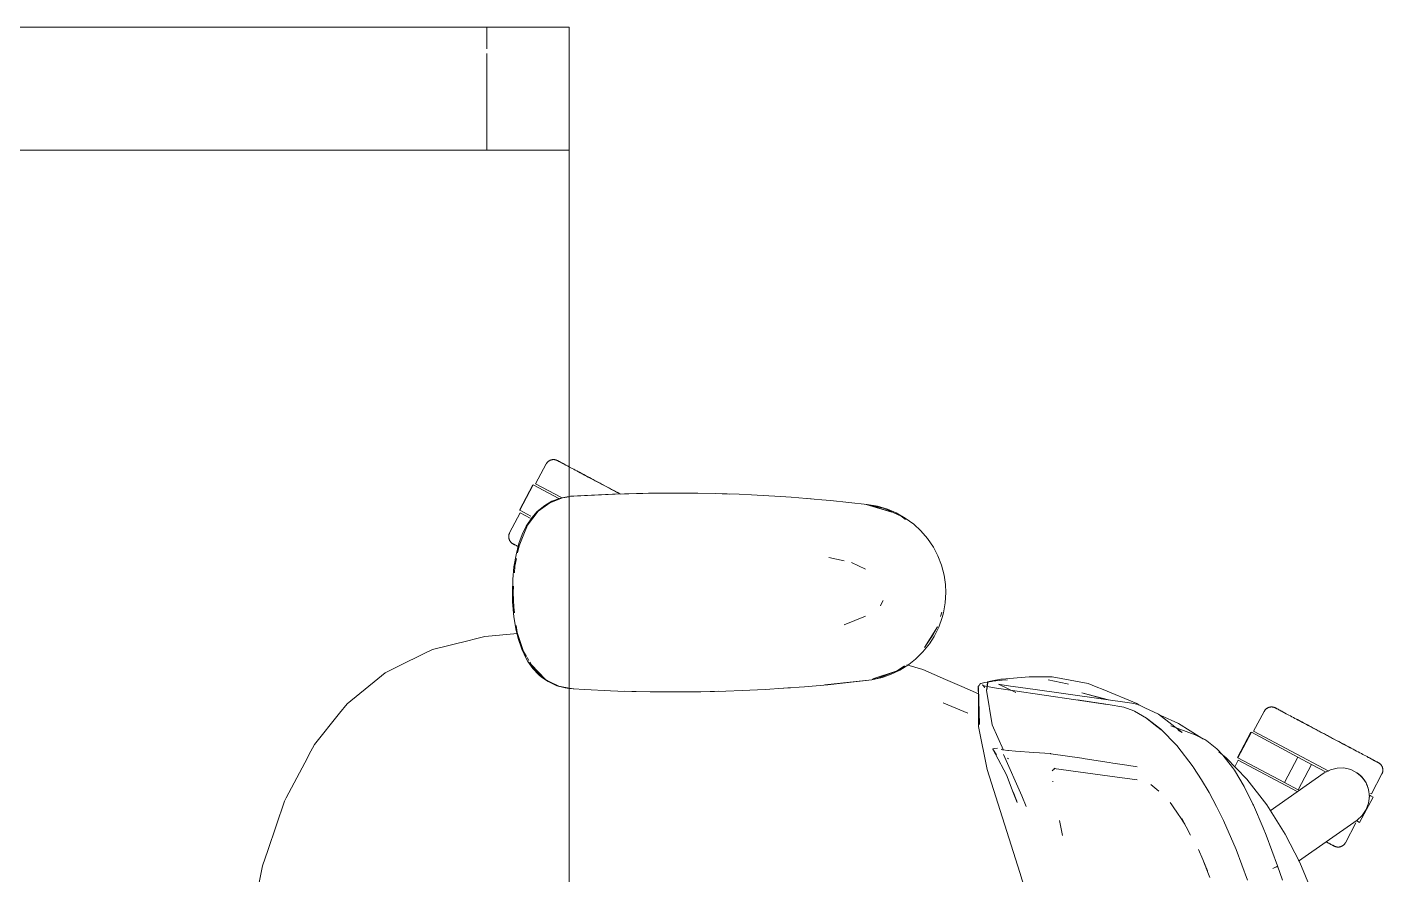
# Model space of a CAD drawing. Header units: millimetres. Extents: x 155927 to 326028, y -36033 to 97293.
# Drawn here: x 207202 to 207863, y 10562 to 10976 of the extents above; entities that cross this region are included whole.
import ezdxf

# ---------------------------------------------------------------- set-up
doc = ezdxf.new("R2010")
doc.units = ezdxf.units.MM
doc.header["$MEASUREMENT"] = 0
doc.layers.add('G-IMPT', color=8, linetype='CONTINUOUS', lineweight=9)
doc.layers.add('I-FURN', color=8, linetype='CONTINUOUS', lineweight=9)

msp = doc.modelspace()

# ---------------------------------------------------------------- linework, layer by layer
at = {"layer": 'G-IMPT'}
for p, q in [((207456.47, 10743.82), (207450.84, 10739.65)), ((207457.5, 10744.49), (207454.06, 10742.53)), ((207462.66, 10746.23), (207456.47, 10743.82)), ((207457.5, 10744.49), (207461.14, 10745.88)), ((207462.49, 10746.25), (207461.14, 10745.88)), ((207462.49, 10746.25), (207464.88, 10746.69)), ((207462.66, 10746.23), (207465.83, 10746.71)), ((207466.53, 10746.95), (207464.88, 10746.69)), ((207488.31, 10748.03), (207466.53, 10746.95)), ((207487.1, 10747.99), (207466.53, 10746.95)), ((207466.53, 10746.95), (207468.13, 10747.06)), ((207488.31, 10748.03), (207468.13, 10747.06)), ((207508.5, 10748.5), (207487.1, 10747.99)), ((207498.66, 10748.34), (207487.1, 10747.99)), ((207487.1, 10747.99), (207488.31, 10748.03)), ((207508.5, 10748.5), (207488.31, 10748.03)), ((207498.66, 10748.34), (207517.89, 10748.54)), ((207508.5, 10748.5), (207498.66, 10748.34)), ((207528.68, 10748.45), (207498.66, 10748.34)), ((207506.46, 10748.48), (207504.55, 10748.41)), ((207508.61, 10748.46), (207506.46, 10748.48)), ((207528.68, 10748.45), (207508.5, 10748.5)), ((207528.68, 10748.45), (207517.89, 10748.54)), ((207528.68, 10748.45), (207537.1, 10748.29)), ((207548.86, 10747.9), (207537.1, 10748.29)), ((207542.04, 10748.15), (207540.54, 10748.16)), ((207543.97, 10748.04), (207542.04, 10748.15)), ((207548.86, 10747.9), (207554.88, 10747.64)), ((207569.02, 10746.83), (207554.88, 10747.64)), ((207574.11, 10746.51), (207569.02, 10746.83)), ((207574.11, 10746.51), (207589.17, 10745.26)), ((207582.29, 10745.86), (207583.97, 10745.69)), ((207589.17, 10745.26), (207593.3, 10744.91)), ((207593.3, 10744.91), (207611.22, 10743.01)), ((207610.71, 10743.01), (207623.17, 10739.18)), ((207610.71, 10743.01), (207614.03, 10742.09)), ((207611.22, 10743.01), (207616.27, 10742.11)), ((207619.68, 10740.97), (207611.28, 10742.88)), ((207445, 10732.37), (207447.66, 10736.41)), ((207450.84, 10739.65), (207445.63, 10732.86)), ((207447.66, 10736.41), (207450.32, 10739.45)), ((207454.06, 10742.53), (207450.32, 10739.45)), ((207623.17, 10739.18), (207614.03, 10742.09)), ((207621.13, 10740.65), (207616.27, 10742.11)), ((207619.68, 10740.97), (207627.74, 10737.23)), ((207625.37, 10738.84), (207621.13, 10740.65)), ((207625.37, 10738.84), (207629.81, 10736.32)), ((207629.85, 10735.63), (207627.74, 10737.23)), ((207633.89, 10733.33), (207629.81, 10736.32)), ((207445, 10732.37), (207443.02, 10728.29)), ((207445.63, 10732.86), (207443.79, 10728.47)), ((207633.89, 10733.33), (207637.33, 10730.16)), ((207640.65, 10726.33), (207637.33, 10730.16)), ((207441.43, 10723.96), (207440, 10718.48)), ((207441.43, 10723.96), (207443.02, 10728.29)), ((207441.46, 10722.84), (207443.79, 10728.47)), ((207643.48, 10722.16), (207640.65, 10726.33)), ((207439, 10712.55), (207440, 10718.48)), ((207440.19, 10716.63), (207439.42, 10712.88)), ((207441.46, 10722.84), (207440.75, 10719.38)), ((207592.51, 10717.04), (207599.94, 10715.47)), ((207643.48, 10722.16), (207645.67, 10718)), ((207645.67, 10718), (207647.51, 10713.29)), ((207439, 10712.55), (207438.44, 10706.4)), ((207439.42, 10712.88), (207439.22, 10709.68)), ((207610.34, 10711.44), (207603.56, 10714.7)), ((207648.77, 10708.42), (207647.51, 10713.29)), ((207438.26, 10700.06), (207438.44, 10706.4)), ((207648.77, 10708.42), (207649.42, 10703.91)), ((207649.59, 10700.06), (207649.42, 10703.91)), ((207438.35, 10695.55), (207438.26, 10700.06)), ((207438.82, 10703.17), (207438.63, 10700.06)), ((207438.86, 10692.89), (207438.63, 10700.06)), ((207649.59, 10700.06), (207649.29, 10695.02)), ((207438.35, 10695.55), (207438.92, 10688.24)), ((207438.86, 10692.89), (207439.26, 10690.11)), ((207617.96, 10694.01), (207617.66, 10693.56)), ((207618.97, 10696.23), (207617.96, 10694.01)), ((207647.05, 10688.38), (207647.67, 10690.41)), ((207648.41, 10690.07), (207647.85, 10687.94)), ((207649.29, 10695.02), (207648.41, 10690.07)), ((207440.04, 10681.47), (207438.92, 10688.24)), ((207440.13, 10683.92), (207440.59, 10680.63)), ((207600.01, 10684.34), (207610.43, 10688.48)), ((207646.14, 10683.17), (207647.85, 10687.94)), ((207417.18, 10676.69), (207419.55, 10677.27)), ((207424.84, 10678.57), (207419.55, 10677.27)), ((207440.72, 10680.01), (207424.84, 10678.57)), ((207441.02, 10677.55), (207440.04, 10681.47)), ((207440.59, 10680.63), (207443.62, 10671.24)), ((207441.02, 10677.55), (207442.76, 10672.46)), ((207645.49, 10683.26), (207639.17, 10673.31)), ((207643.33, 10679.59), (207639.17, 10673.31)), ((207643.9, 10678.66), (207641.63, 10675.11)), ((207645.49, 10683.26), (207643.33, 10679.59)), ((207646.14, 10683.17), (207643.9, 10678.66)), ((207394.88, 10670.14), (207399.24, 10672.29)), ((207399.24, 10672.29), (207417.18, 10676.69)), ((207442.76, 10672.46), (207444.96, 10667.82)), ((207443.62, 10671.24), (207445.09, 10668.79)), ((207638.44, 10671.14), (207634.84, 10667.59)), ((207638.44, 10671.14), (207641.63, 10675.11)), ((207376.24, 10660.97), (207383.41, 10664.49)), ((207394.88, 10670.14), (207383.41, 10664.49)), ((207444.96, 10667.82), (207445.77, 10666.45)), ((207445.37, 10668.32), (207446.23, 10666.88)), ((207448.21, 10662.99), (207445.77, 10666.45)), ((207446.7, 10666.09), (207448.58, 10662.94)), ((207447.39, 10665.03), (207448.67, 10663.56)), ((207447.39, 10665.03), (207454.29, 10657.64)), ((207625.88, 10661.84), (207629.46, 10664.26)), ((207627.2, 10662.23), (207631.53, 10664.96)), ((207638.36, 10662.52), (207630.54, 10664.78)), ((207634.84, 10667.59), (207631.53, 10664.96)), ((207372.59, 10657.99), (207357.64, 10645.82)), ((207372.59, 10657.99), (207376.24, 10660.97)), ((207451.08, 10659.95), (207448.21, 10662.99)), ((207448.58, 10662.94), (207454.29, 10657.64)), ((207448.8, 10663.4), (207451.88, 10659.87)), ((207451.08, 10659.95), (207452.4, 10658.81)), ((207454.29, 10657.64), (207451.88, 10659.87)), ((207455.62, 10656.61), (207452.4, 10658.81)), ((207456.53, 10656.53), (207454.29, 10657.64)), ((207613.53, 10657.44), (207590.57, 10654.98)), ((207590.57, 10654.98), (207610.71, 10657.11)), ((207613.53, 10657.44), (207592.09, 10655.09)), ((207613.53, 10657.44), (207610.71, 10657.11)), ((207613.53, 10657.44), (207618.49, 10658.6)), ((207613.6, 10657.66), (207616.66, 10658.23)), ((207625.88, 10661.84), (207614.03, 10658.02)), ((207623.17, 10660.94), (207614.03, 10658.02)), ((207616.66, 10658.23), (207625.88, 10661.84)), ((207622.62, 10660.04), (207618.49, 10658.6)), ((207627.2, 10662.23), (207622.62, 10660.04)), ((207625.88, 10661.84), (207623.17, 10660.94)), ((207638.36, 10662.52), (207649.49, 10657.66)), ((207649.49, 10657.66), (207657.32, 10654.24)), ((207672.21, 10656.96), (207669.89, 10656.52)), ((207672.21, 10656.96), (207676.46, 10657.77)), ((207677.1, 10657.3), (207672.42, 10656.78)), ((207676.93, 10657.81), (207676.46, 10657.77)), ((207686.26, 10658.62), (207676.93, 10657.81)), ((207677.1, 10657.3), (207679.69, 10657.51)), ((207686.26, 10658.62), (207690.21, 10658.96)), ((207690.21, 10658.96), (207694.38, 10658.96)), ((207701.35, 10658.93), (207694.38, 10658.96)), ((207699.49, 10657.52), (207708.79, 10655.48)), ((207701.35, 10658.93), (207719.05, 10655.69)), ((207455.62, 10656.61), (207459.95, 10654.62)), ((207456.53, 10656.53), (207460.79, 10654.43)), ((207463.9, 10653.56), (207459.95, 10654.62)), ((207460.79, 10654.43), (207465.83, 10653.49)), ((207465.83, 10653.32), (207463.9, 10653.56)), ((207465.83, 10653.49), (207468.13, 10653.06)), ((207467.91, 10653.06), (207465.83, 10653.32)), ((207473.57, 10652.78), (207467.91, 10653.06)), ((207473.57, 10652.78), (207486.13, 10652.16)), ((207489.68, 10652.04), (207486.13, 10652.16)), ((207505.35, 10651.66), (207489.68, 10652.04)), ((207493.08, 10651.98), (207496.4, 10651.83)), ((207498.62, 10651.83), (207496.4, 10651.83)), ((207505.35, 10651.66), (207509.86, 10651.61)), ((207509.86, 10651.61), (207524.57, 10651.61)), ((207530.04, 10651.69), (207524.57, 10651.61)), ((207530.04, 10651.69), (207542.35, 10651.98)), ((207536.82, 10651.82), (207534.74, 10651.82)), ((207538.48, 10651.9), (207536.82, 10651.82)), ((207550.23, 10652.27), (207542.35, 10651.98)), ((207550.23, 10652.27), (207561.54, 10652.81)), ((207570.41, 10653.37), (207561.54, 10652.81)), ((207570.41, 10653.37), (207580.69, 10654.1)), ((207572.45, 10653.51), (207570.55, 10653.42)), ((207572.45, 10653.51), (207573.87, 10653.64)), ((207592.09, 10655.09), (207580.69, 10654.1)), ((207657.32, 10654.24), (207665.49, 10650.67)), ((207665.35, 10654.23), (207665.75, 10654.8)), ((207665.35, 10654.23), (207665.54, 10653.36)), ((207665.97, 10635.67), (207665.38, 10654.11)), ((207665.38, 10654.11), (207665.48, 10653.65)), ((207665.97, 10635.67), (207665.48, 10653.65)), ((207665.53, 10634.78), (207665.48, 10653.65)), ((207665.48, 10653.65), (207665.52, 10653.48)), ((207665.54, 10653.36), (207665.52, 10653.48)), ((207666.12, 10655.3), (207665.75, 10654.8)), ((207666.12, 10655.3), (207666.66, 10655.62)), ((207668.52, 10656.17), (207666.66, 10655.62)), ((207668.01, 10654.57), (207667.51, 10654.97)), ((207668.61, 10654.41), (207667.51, 10654.97)), ((207668.61, 10654.41), (207667.99, 10654.58)), ((207667.99, 10654.58), (207674.26, 10653.47)), ((207668.33, 10654.03), (207668.01, 10654.57)), ((207668.33, 10654.03), (207668.41, 10653.54)), ((207671.8, 10656.7), (207668.52, 10656.17)), ((207670.13, 10656.11), (207669.44, 10652.53)), ((207672.16, 10635.48), (207669.44, 10652.53)), ((207669.5, 10652.56), (207669.89, 10656.52)), ((207670.13, 10656.11), (207669.5, 10652.56)), ((207671.8, 10656.7), (207672.42, 10656.78)), ((207682.11, 10652.36), (207674.26, 10653.47)), ((207683.66, 10651.38), (207675.23, 10655.38)), ((207675.23, 10655.38), (207676.09, 10655.24)), ((207676.09, 10655.24), (207681.11, 10654.4)), ((207681.11, 10654.4), (207682.41, 10654.19)), ((207712.98, 10647.8), (207682.11, 10652.36)), ((207693.07, 10652.75), (207682.41, 10654.19)), ((207693.07, 10652.75), (207740.29, 10646.07)), ((207708.79, 10655.48), (207709.37, 10655.33)), ((207715.87, 10651.2), (207727.76, 10647.85)), ((207715.87, 10651.2), (207728.82, 10647.7)), ((207719.05, 10655.69), (207722.91, 10654.1)), ((207726.27, 10652.71), (207722.91, 10654.1)), ((207742.72, 10645.91), (207726.27, 10652.71)), ((207357.64, 10645.82), (207353.88, 10641.16)), ((207648.26, 10646.24), (207648.53, 10646.14)), ((207660.38, 10641.21), (207648.53, 10646.14)), ((207712.98, 10647.8), (207728.17, 10645.48)), ((207713.59, 10647.71), (207728.75, 10645.41)), ((207713.59, 10647.71), (207728.17, 10645.48)), ((207736.42, 10644.11), (207728.75, 10645.41)), ((207741.21, 10642.36), (207736.42, 10644.11)), ((207740.29, 10646.07), (207743.28, 10645.43)), ((207743.89, 10645.14), (207742.72, 10645.91)), ((207746.65, 10643.86), (207743.28, 10645.43)), ((207753.22, 10640.8), (207746.65, 10643.86)), ((207341.68, 10626.02), (207353.88, 10641.16)), ((207741.21, 10642.36), (207741.63, 10642.14)), ((207747.47, 10638.86), (207741.63, 10642.14)), ((207754.43, 10633.44), (207747.47, 10638.86)), ((207747.69, 10638.53), (207754.64, 10633.13)), ((207747.69, 10638.53), (207751.07, 10635.94)), ((207764.87, 10631.88), (207753.22, 10640.8)), ((207762.98, 10636.17), (207754.35, 10640.15)), ((207669.72, 10613.82), (207665.53, 10634.78)), ((207672.16, 10635.48), (207677.74, 10623.19)), ((207754.64, 10633.13), (207751.07, 10635.94)), ((207754.43, 10633.44), (207762.17, 10625.54)), ((207759.22, 10635.11), (207771.12, 10630.6)), ((207764.87, 10631.88), (207762.92, 10632.99)), ((207774.43, 10629.05), (207762.98, 10636.17)), ((207773.35, 10629.53), (207771.12, 10630.6)), ((207341.68, 10626.02), (207338.97, 10620.89)), ((207673.23, 10623.95), (207672.54, 10623.8)), ((207674.76, 10624.11), (207673.23, 10623.95)), ((207762.17, 10625.54), (207770.19, 10615.1)), ((207775.79, 10628.36), (207773.35, 10629.53)), ((207774.43, 10629.05), (207775.2, 10628.55)), ((207775.79, 10628.36), (207776.92, 10627.74)), ((207776.92, 10627.74), (207781.79, 10623.88)), ((207338.24, 10619.52), (207327.94, 10600.01)), ((207338.24, 10619.52), (207338.97, 10620.89)), ((207672.52, 10623.67), (207672.48, 10623.5)), ((207672.54, 10623.8), (207672.52, 10623.67)), ((207672.52, 10623.67), (207674.36, 10620.97)), ((207672.52, 10623.67), (207673.87, 10621.22)), ((207679.15, 10611.11), (207673.87, 10621.22)), ((207676.5, 10623.64), (207677.27, 10623.36)), ((207677.33, 10623.34), (207677.27, 10623.36)), ((207679.79, 10623.05), (207677.33, 10623.34)), ((207686.7, 10601), (207677.77, 10621.16)), ((207680.15, 10618.99), (207679.71, 10619.26)), ((207679.79, 10623.05), (207680.16, 10623.01)), ((207683.57, 10622.76), (207680.16, 10623.01)), ((207683.57, 10622.76), (207692.42, 10622.13)), ((207700.66, 10621.51), (207692.42, 10622.13)), ((207700.74, 10621.5), (207700.66, 10621.51)), ((207700.74, 10621.5), (207715.96, 10619.29)), ((207715.96, 10619.29), (207717.51, 10619.04)), ((207717.51, 10619.04), (207729.28, 10617.17)), ((207784.68, 10620.85), (207781.79, 10623.88)), ((207782.68, 10622.44), (207786.35, 10619.43)), ((207784.68, 10620.85), (207789.4, 10614.72)), ((207786.35, 10619.43), (207796.31, 10609.14)), ((207685.71, 10563.58), (207669.72, 10613.82)), ((207679.15, 10611.11), (207682.4, 10602.64)), ((207701.4, 10613.12), (207702.96, 10614.36)), ((207702.25, 10614.23), (207702.52, 10614.28)), ((207729.59, 10610.5), (207702.25, 10614.23)), ((207702.75, 10614.32), (207702.52, 10614.28)), ((207730.94, 10616.91), (207729.28, 10617.17)), ((207737.78, 10615.85), (207730.94, 10616.91)), ((207737.78, 10615.85), (207742.85, 10615.1)), ((207770.19, 10615.1), (207770.36, 10614.84)), ((207774.24, 10608.75), (207770.36, 10614.84)), ((207789.4, 10614.72), (207790.26, 10613.43)), ((207794.99, 10605.44), (207790.26, 10613.43)), ((207701.75, 10608.17), (207701.8, 10607.82)), ((207729.59, 10610.5), (207742.94, 10608.72)), ((207742.94, 10608.72), (207742.47, 10608.86)), ((207753.44, 10603.22), (207749.53, 10606.55)), ((207774.24, 10608.75), (207778.01, 10602.52)), ((207799.3, 10596.83), (207794.99, 10605.44)), ((207799.52, 10596.38), (207794.99, 10605.44)), ((207794.99, 10605.44), (207795.3, 10604.84)), ((207799.52, 10596.38), (207795.3, 10604.84)), ((207806.12, 10596.54), (207796.31, 10609.14)), ((207318.92, 10574.26), (207327.07, 10598.35)), ((207327.94, 10600.01), (207327.07, 10598.35)), ((207684.42, 10597.74), (207682.39, 10602.84)), ((207682.39, 10602.84), (207684.19, 10598.31)), ((207682.4, 10602.64), (207684.42, 10597.74)), ((207688.69, 10595.75), (207686.7, 10601)), ((207759.71, 10596.58), (207758.96, 10597.69)), ((207781.58, 10595.73), (207778.01, 10602.52)), ((207763.21, 10591.45), (207759.71, 10596.58)), ((207763.6, 10590.87), (207763.21, 10591.45)), ((207766.16, 10587.12), (207763.6, 10590.87)), ((207781.58, 10595.73), (207784.97, 10589)), ((207799.3, 10596.83), (207799.52, 10596.38)), ((207799.52, 10596.38), (207804.29, 10585.43)), ((207806.12, 10596.54), (207815.09, 10582.24)), ((207706.43, 10581.69), (207705.02, 10588.95)), ((207766.16, 10587.12), (207764.66, 10589.89)), ((207768.83, 10581.81), (207764.66, 10589.89)), ((207791.14, 10574.77), (207784.97, 10589)), ((207804.29, 10585.43), (207805.77, 10581.75)), ((207805.77, 10581.75), (207811.34, 10566.78)), ((207815.09, 10582.24), (207822.18, 10568.47)), ((207318.92, 10574.26), (207316.4, 10566.82)), ((207772.72, 10574.74), (207774.91, 10569.9)), ((207791.14, 10574.77), (207796.6, 10559.89)), ((207313.53, 10553), (207316.4, 10566.82)), ((207774.91, 10569.9), (207777.22, 10564.45)), ((207774.91, 10569.9), (207777.64, 10562.81)), ((207810.08, 10566), (207809.02, 10565.58)), ((207809.02, 10565.58), (207809.61, 10565.8)), ((207810.08, 10566), (207809.61, 10565.8)), ((207810.08, 10566), (207810.9, 10566.38)), ((207810.08, 10566), (207810.72, 10566.28)), ((207810.72, 10566.28), (207810.9, 10566.38)), ((207811.31, 10566.65), (207810.9, 10566.38)), ((207810.9, 10566.38), (207811.3, 10566.61)), ((207811.31, 10566.65), (207811.3, 10566.61)), ((207811.34, 10566.78), (207811.31, 10566.65)), ((207811.31, 10566.65), (207811.31, 10566.78)), ((207811.31, 10566.78), (207813.71, 10559.85)), ((207829.7, 10550.49), (207822.18, 10568.47)), ((207685.71, 10563.58), (207694.89, 10533.61)), ((207778.3, 10561.09), (207777.64, 10562.81))]:
    msp.add_line(p, q, dxfattribs=at)
at = {"layer": 'I-FURN'}
for p, q in [((206665.83, 10975.6), (207465.83, 10975.6)), ((207465.83, 10975.6), (206665.83, 10975.6)), ((206665.83, 10975.6), (207465.83, 10975.6)), ((207425.83, 10975.6), (206705.83, 10975.6)), ((207465.83, 10975.6), (207425.83, 10975.6)), ((207425.83, 10965.02), (207425.83, 10975.6)), ((207425.83, 10965.02), (207425.83, 10975.6)), ((207465.83, 10915.6), (207465.83, 10975.6)), ((207465.83, 10975.6), (207465.83, 10915.6)), ((207465.83, 9375.6), (207465.83, 10975.6)), ((207465.83, 10975.6), (207465.83, 9375.6)), ((207425.83, 10915.6), (207425.83, 10962.7)), ((207425.83, 10915.6), (207425.83, 10962.7)), ((206705.83, 10915.6), (207425.83, 10915.6)), ((207465.83, 10915.6), (207030.83, 10915.6)), ((207425.83, 10915.6), (207465.83, 10915.6)), ((207454.7, 10762.69), (207454.78, 10762.83)), ((207454.78, 10762.83), (207454.86, 10762.97)), ((207454.86, 10762.97), (207454.95, 10763.1)), ((207454.95, 10763.1), (207455.04, 10763.23)), ((207455.04, 10763.23), (207455.14, 10763.36)), ((207455.14, 10763.36), (207455.25, 10763.48)), ((207455.25, 10763.48), (207455.36, 10763.6)), ((207455.36, 10763.6), (207455.47, 10763.71)), ((207455.47, 10763.71), (207455.59, 10763.82)), ((207455.59, 10763.82), (207455.71, 10763.93)), ((207455.71, 10763.93), (207455.84, 10764.02)), ((207455.84, 10764.02), (207455.97, 10764.12)), ((207455.97, 10764.12), (207456.11, 10764.21)), ((207456.11, 10764.21), (207456.25, 10764.29)), ((207456.25, 10764.29), (207456.39, 10764.37)), ((207456.39, 10764.37), (207456.53, 10764.44)), ((207456.53, 10764.44), (207456.68, 10764.51)), ((207456.68, 10764.51), (207456.83, 10764.57)), ((207456.83, 10764.57), (207456.98, 10764.62)), ((207456.98, 10764.62), (207457.13, 10764.67)), ((207457.13, 10764.67), (207457.29, 10764.71)), ((207457.29, 10764.71), (207457.45, 10764.74)), ((207457.45, 10764.74), (207457.6, 10764.77)), ((207457.6, 10764.77), (207457.76, 10764.8)), ((207457.76, 10764.8), (207457.92, 10764.81)), ((207457.92, 10764.81), (207458.09, 10764.82)), ((207458.09, 10764.82), (207458.25, 10764.83)), ((207458.25, 10764.83), (207458.41, 10764.82)), ((207458.41, 10764.82), (207458.57, 10764.81)), ((207458.57, 10764.81), (207458.73, 10764.8)), ((207458.73, 10764.8), (207458.89, 10764.78)), ((207458.89, 10764.78), (207459.05, 10764.75)), ((207459.05, 10764.75), (207459.2, 10764.71)), ((207459.2, 10764.71), (207459.36, 10764.67)), ((207459.36, 10764.67), (207459.51, 10764.62)), ((207459.51, 10764.62), (207459.67, 10764.57)), ((207459.67, 10764.57), (207459.82, 10764.51)), ((207459.82, 10764.51), (207459.96, 10764.45)), ((207459.96, 10764.45), (207460.11, 10764.38)), ((207460.11, 10764.38), (207460.15, 10764.36)), ((207460.15, 10764.36), (207460.17, 10764.34)), ((207460.15, 10764.35), (207460.15, 10764.36)), ((207460.19, 10764.33), (207460.15, 10764.35)), ((207460.17, 10764.34), (207460.23, 10764.31)), ((207460.28, 10764.29), (207460.19, 10764.33)), ((207460.23, 10764.31), (207460.33, 10764.26)), ((207460.4, 10764.22), (207460.28, 10764.29)), ((207460.33, 10764.26), (207460.47, 10764.18)), ((207460.56, 10764.14), (207460.4, 10764.22)), ((207460.47, 10764.18), (207460.65, 10764.09)), ((207460.76, 10764.03), (207460.56, 10764.14)), ((207460.65, 10764.09), (207460.87, 10763.97)), ((207461, 10763.9), (207460.76, 10764.03)), ((207460.87, 10763.97), (207461.13, 10763.83)), ((207461.28, 10763.75), (207461, 10763.9)), ((207461.13, 10763.83), (207461.42, 10763.68)), ((207461.6, 10763.58), (207461.28, 10763.75)), ((207461.42, 10763.68), (207461.76, 10763.5)), ((207461.96, 10763.39), (207461.6, 10763.58)), ((207461.76, 10763.5), (207462.13, 10763.3)), ((207462.35, 10763.18), (207461.96, 10763.39)), ((207462.13, 10763.3), (207462.54, 10763.08)), ((207462.78, 10762.96), (207462.35, 10763.18)), ((207462.54, 10763.08), (207462.99, 10762.84)), ((207463.24, 10762.71), (207462.78, 10762.96)), ((207462.99, 10762.84), (207463.47, 10762.59)), ((207454.7, 10762.69), (207449.55, 10753)), ((207463.74, 10762.44), (207463.24, 10762.71)), ((207463.47, 10762.59), (207463.99, 10762.31)), ((207464.28, 10762.16), (207463.74, 10762.44)), ((207463.99, 10762.31), (207464.54, 10762.02)), ((207464.85, 10761.86), (207464.28, 10762.16)), ((207464.54, 10762.02), (207465.12, 10761.71)), ((207465.45, 10761.54), (207464.85, 10761.86)), ((207466.08, 10761.2), (207465.45, 10761.54)), ((207466.75, 10760.85), (207466.08, 10761.2)), ((207467.44, 10760.48), (207466.75, 10760.85)), ((207468.16, 10760.09), (207467.44, 10760.48)), ((207468.91, 10759.69), (207468.16, 10760.09)), ((207469.69, 10759.28), (207468.91, 10759.69)), ((207470.49, 10758.86), (207469.69, 10759.28)), ((207471.32, 10758.42), (207470.49, 10758.86)), ((207470.87, 10758.65), (207471.7, 10758.21)), ((207472.16, 10757.97), (207471.32, 10758.42)), ((207471.7, 10758.21), (207472.56, 10757.76)), ((207473.03, 10757.51), (207472.16, 10757.97)), ((207472.56, 10757.76), (207473.44, 10757.29)), ((207473.92, 10757.03), (207473.03, 10757.51)), ((207473.44, 10757.29), (207474.33, 10756.81)), ((207474.82, 10756.55), (207473.92, 10757.03)), ((207474.33, 10756.81), (207475.25, 10756.33)), ((207475.75, 10756.06), (207474.82, 10756.55)), ((207475.25, 10756.33), (207476.18, 10755.83)), ((207448.25, 10752.56), (207441.68, 10740.2)), ((207441.85, 10740.11), (207448.42, 10752.47)), ((207448.42, 10752.47), (207460.93, 10745.82)), ((207462.21, 10746.27), (207449.55, 10753)), ((207476.68, 10755.56), (207475.75, 10756.06)), ((207476.18, 10755.83), (207477.12, 10755.33)), ((207477.64, 10755.06), (207476.68, 10755.56)), ((207477.12, 10755.33), (207478.08, 10754.82)), ((207478.6, 10754.54), (207477.64, 10755.06)), ((207478.08, 10754.82), (207479.05, 10754.31)), ((207479.57, 10754.03), (207478.6, 10754.54)), ((207479.05, 10754.31), (207480.02, 10753.79)), ((207480.56, 10753.5), (207479.57, 10754.03)), ((207480.02, 10753.79), (207481.01, 10753.26)), ((207481.55, 10752.98), (207480.56, 10753.5)), ((207481.01, 10753.26), (207482.01, 10752.73)), ((207482.54, 10752.45), (207481.55, 10752.98)), ((207482.01, 10752.73), (207483.01, 10752.2)), ((207483.55, 10751.91), (207482.54, 10752.45)), ((207483.01, 10752.2), (207484.01, 10751.67)), ((207484.55, 10751.38), (207483.55, 10751.91)), ((207484.01, 10751.67), (207485.01, 10751.13)), ((207485.56, 10750.85), (207484.55, 10751.38)), ((207485.01, 10751.13), (207486.02, 10750.6)), ((207486.56, 10750.31), (207485.56, 10750.85)), ((207486.02, 10750.6), (207487.02, 10750.07)), ((207487.56, 10749.78), (207486.56, 10750.31)), ((207487.02, 10750.07), (207488.02, 10749.53)), ((207488.56, 10749.25), (207487.56, 10749.78)), ((207488.02, 10749.53), (207489.02, 10749)), ((207489.56, 10748.72), (207488.56, 10749.25)), ((207489.02, 10749), (207490.01, 10748.48)), ((207490.54, 10748.19), (207489.56, 10748.72)), ((207490.01, 10748.48), (207491, 10747.95)), ((207442.04, 10738.88), (207436.89, 10729.19)), ((207447.22, 10737.25), (207441.85, 10740.11)), ((207446.9, 10736.29), (207442.04, 10738.88)), ((207436.41, 10727.29), (207436.42, 10727.45)), ((207436.42, 10727.13), (207436.41, 10727.29)), ((207436.42, 10727.45), (207436.43, 10727.61)), ((207436.43, 10726.97), (207436.42, 10727.13)), ((207436.43, 10727.61), (207436.44, 10727.77)), ((207436.44, 10726.81), (207436.43, 10726.97)), ((207436.44, 10727.77), (207436.46, 10727.93)), ((207436.47, 10726.65), (207436.44, 10726.81)), ((207436.46, 10727.93), (207436.49, 10728.09)), ((207436.5, 10726.49), (207436.47, 10726.65)), ((207436.49, 10728.09), (207436.53, 10728.25)), ((207436.53, 10726.33), (207436.5, 10726.49)), ((207436.53, 10728.25), (207436.57, 10728.4)), ((207436.57, 10726.18), (207436.53, 10726.33)), ((207436.57, 10728.4), (207436.62, 10728.56)), ((207436.62, 10726.02), (207436.57, 10726.18)), ((207436.62, 10728.56), (207436.67, 10728.71)), ((207436.67, 10725.87), (207436.62, 10726.02)), ((207436.67, 10728.71), (207436.73, 10728.86)), ((207436.73, 10725.72), (207436.67, 10725.87)), ((207436.73, 10728.86), (207436.79, 10729.01)), ((207436.8, 10725.57), (207436.73, 10725.72)), ((207436.79, 10729.01), (207436.86, 10729.15)), ((207436.87, 10725.43), (207436.8, 10725.57)), ((207436.86, 10729.15), (207436.89, 10729.19)), ((207436.95, 10725.29), (207436.87, 10725.43)), ((207437.03, 10725.15), (207436.95, 10725.29)), ((207437.12, 10725.02), (207437.03, 10725.15)), ((207437.22, 10724.88), (207437.12, 10725.02)), ((207437.32, 10724.76), (207437.22, 10724.88)), ((207437.42, 10724.63), (207437.32, 10724.76)), ((207437.53, 10724.52), (207437.42, 10724.63)), ((207437.64, 10724.4), (207437.53, 10724.52)), ((207437.76, 10724.29), (207437.64, 10724.4)), ((207437.88, 10724.19), (207437.76, 10724.29)), ((207438.01, 10724.09), (207437.88, 10724.19)), ((207438.14, 10723.99), (207438.01, 10724.09)), ((207438.27, 10723.9), (207438.14, 10723.99)), ((207438.41, 10723.82), (207438.27, 10723.9)), ((207438.55, 10723.74), (207438.41, 10723.82)), ((207438.56, 10723.74), (207438.55, 10723.74)), ((207438.55, 10723.74), (207438.57, 10723.73)), ((207438.6, 10723.71), (207438.56, 10723.74)), ((207438.57, 10723.73), (207438.63, 10723.7)), ((207438.68, 10723.67), (207438.6, 10723.71)), ((207438.63, 10723.7), (207438.73, 10723.64)), ((207438.8, 10723.61), (207438.68, 10723.67)), ((207438.73, 10723.64), (207438.87, 10723.57)), ((207438.96, 10723.52), (207438.8, 10723.61)), ((207438.87, 10723.57), (207439.05, 10723.47)), ((207439.17, 10723.41), (207438.96, 10723.52)), ((207439.05, 10723.47), (207439.27, 10723.36)), ((207439.41, 10723.28), (207439.17, 10723.41)), ((207439.27, 10723.36), (207439.53, 10723.22)), ((207439.69, 10723.14), (207439.41, 10723.28)), ((207439.53, 10723.22), (207439.83, 10723.06)), ((207440, 10722.97), (207439.69, 10723.14)), ((207439.83, 10723.06), (207440.16, 10722.88)), ((207440.36, 10722.78), (207440, 10722.97)), ((207440.16, 10722.88), (207440.54, 10722.68)), ((207440.75, 10722.57), (207440.36, 10722.78)), ((207440.54, 10722.68), (207440.95, 10722.47)), ((207441.18, 10722.34), (207440.75, 10722.57)), ((207806.24, 10643.65), (207806.38, 10643.73)), ((207806.38, 10643.73), (207806.52, 10643.81)), ((207806.52, 10643.81), (207806.66, 10643.88)), ((207806.66, 10643.88), (207806.81, 10643.95)), ((207806.81, 10643.95), (207806.96, 10644.01)), ((207806.96, 10644.01), (207807.11, 10644.06)), ((207807.11, 10644.06), (207807.26, 10644.11)), ((207807.26, 10644.11), (207807.42, 10644.15)), ((207807.42, 10644.15), (207807.58, 10644.19)), ((207807.58, 10644.19), (207807.73, 10644.21)), ((207807.73, 10644.21), (207807.89, 10644.24)), ((207807.89, 10644.24), (207808.05, 10644.25)), ((207808.05, 10644.25), (207808.22, 10644.26)), ((207808.22, 10644.26), (207808.38, 10644.27)), ((207808.38, 10644.27), (207808.54, 10644.26)), ((207808.54, 10644.26), (207808.7, 10644.26)), ((207808.7, 10644.26), (207808.86, 10644.24)), ((207808.86, 10644.24), (207809.02, 10644.22)), ((207809.02, 10644.22), (207809.18, 10644.19)), ((207809.18, 10644.19), (207809.33, 10644.15)), ((207809.33, 10644.15), (207809.49, 10644.11)), ((207809.49, 10644.11), (207809.64, 10644.07)), ((207809.64, 10644.07), (207809.8, 10644.01)), ((207809.8, 10644.01), (207809.95, 10643.95)), ((207809.95, 10643.95), (207810.09, 10643.89)), ((207810.09, 10643.89), (207810.24, 10643.82)), ((207810.24, 10643.82), (207810.28, 10643.8)), ((207810.28, 10643.8), (207810.3, 10643.79)), ((207810.28, 10643.79), (207810.28, 10643.8)), ((207810.32, 10643.77), (207810.28, 10643.79)), ((207810.3, 10643.79), (207810.36, 10643.75)), ((207810.41, 10643.73), (207810.32, 10643.77)), ((207810.36, 10643.75), (207810.46, 10643.7)), ((207810.53, 10643.66), (207810.41, 10643.73)), ((207804.83, 10642.13), (207799.68, 10632.44)), ((207804.83, 10642.13), (207804.91, 10642.27)), ((207804.91, 10642.27), (207804.99, 10642.41)), ((207804.99, 10642.41), (207805.08, 10642.54)), ((207805.08, 10642.54), (207805.17, 10642.67)), ((207805.17, 10642.67), (207805.27, 10642.8)), ((207805.27, 10642.8), (207805.38, 10642.92)), ((207805.38, 10642.92), (207805.49, 10643.04)), ((207805.49, 10643.04), (207805.6, 10643.15)), ((207805.6, 10643.15), (207805.72, 10643.26)), ((207805.72, 10643.26), (207805.84, 10643.37)), ((207805.84, 10643.37), (207805.97, 10643.46)), ((207805.97, 10643.46), (207806.1, 10643.56)), ((207806.1, 10643.56), (207806.24, 10643.65)), ((207810.46, 10643.7), (207810.6, 10643.63)), ((207810.69, 10643.58), (207810.53, 10643.66)), ((207810.6, 10643.63), (207810.78, 10643.53)), ((207810.89, 10643.47), (207810.69, 10643.58)), ((207810.78, 10643.53), (207811, 10643.41)), ((207811.13, 10643.34), (207810.89, 10643.47)), ((207811, 10643.41), (207811.26, 10643.28)), ((207811.41, 10643.19), (207811.13, 10643.34)), ((207811.26, 10643.28), (207811.55, 10643.12)), ((207811.73, 10643.02), (207811.41, 10643.19)), ((207811.55, 10643.12), (207811.89, 10642.94)), ((207812.09, 10642.83), (207811.73, 10643.02)), ((207811.89, 10642.94), (207812.26, 10642.74)), ((207812.48, 10642.63), (207812.09, 10642.83)), ((207812.26, 10642.74), (207812.67, 10642.52)), ((207812.91, 10642.4), (207812.48, 10642.63)), ((207812.67, 10642.52), (207813.12, 10642.29)), ((207813.37, 10642.15), (207812.91, 10642.4)), ((207813.12, 10642.29), (207813.6, 10642.03)), ((207813.87, 10641.88), (207813.37, 10642.15)), ((207813.6, 10642.03), (207814.12, 10641.75)), ((207814.41, 10641.6), (207813.87, 10641.88)), ((207814.12, 10641.75), (207814.67, 10641.46)), ((207814.98, 10641.3), (207814.41, 10641.6)), ((207814.67, 10641.46), (207815.25, 10641.15)), ((207815.58, 10640.98), (207814.98, 10641.3)), ((207816.21, 10640.64), (207815.58, 10640.98)), ((207816.88, 10640.29), (207816.21, 10640.64)), ((207817.57, 10639.92), (207816.88, 10640.29)), ((207818.29, 10639.53), (207817.57, 10639.92)), ((207819.04, 10639.13), (207818.29, 10639.53)), ((207819.82, 10638.72), (207819.04, 10639.13)), ((207820.62, 10638.3), (207819.82, 10638.72)), ((207821.45, 10637.86), (207820.62, 10638.3)), ((207821, 10638.1), (207821.83, 10637.65)), ((207822.29, 10637.41), (207821.45, 10637.86)), ((207821.83, 10637.65), (207822.69, 10637.2)), ((207823.16, 10636.95), (207822.29, 10637.41)), ((207822.69, 10637.2), (207823.57, 10636.73)), ((207798.38, 10632), (207791.81, 10619.64)), ((207791.98, 10619.55), (207798.55, 10631.91)), ((207798.55, 10631.91), (207821.26, 10619.83)), ((207836.28, 10612.98), (207799.68, 10632.44)), ((207824.05, 10636.47), (207823.16, 10636.95)), ((207823.57, 10636.73), (207824.46, 10636.25)), ((207824.95, 10635.99), (207824.05, 10636.47)), ((207824.46, 10636.25), (207825.38, 10635.77)), ((207825.88, 10635.5), (207824.95, 10635.99)), ((207825.38, 10635.77), (207826.31, 10635.27)), ((207826.81, 10635), (207825.88, 10635.5)), ((207826.31, 10635.27), (207827.25, 10634.77)), ((207827.77, 10634.5), (207826.81, 10635)), ((207827.25, 10634.77), (207828.21, 10634.26)), ((207828.73, 10633.98), (207827.77, 10634.5)), ((207828.21, 10634.26), (207829.18, 10633.75)), ((207829.7, 10633.47), (207828.73, 10633.98)), ((207829.18, 10633.75), (207830.15, 10633.23)), ((207830.69, 10632.94), (207829.7, 10633.47)), ((207830.15, 10633.23), (207831.14, 10632.7)), ((207831.68, 10632.42), (207830.69, 10632.94)), ((207831.14, 10632.7), (207832.14, 10632.17)), ((207832.67, 10631.89), (207831.68, 10632.42)), ((207832.14, 10632.17), (207833.14, 10631.64)), ((207833.68, 10631.35), (207832.67, 10631.89)), ((207833.14, 10631.64), (207834.14, 10631.11)), ((207834.68, 10630.82), (207833.68, 10631.35)), ((207834.14, 10631.11), (207835.14, 10630.57)), ((207835.69, 10630.29), (207834.68, 10630.82)), ((207835.14, 10630.57), (207836.15, 10630.04)), ((207836.69, 10629.75), (207835.69, 10630.29)), ((207836.15, 10630.04), (207837.15, 10629.51)), ((207837.69, 10629.22), (207836.69, 10629.75)), ((207837.15, 10629.51), (207838.15, 10628.97)), ((207838.69, 10628.69), (207837.69, 10629.22)), ((207838.15, 10628.97), (207839.15, 10628.44)), ((207839.69, 10628.16), (207838.69, 10628.69)), ((207839.15, 10628.44), (207840.14, 10627.92)), ((207840.67, 10627.63), (207839.69, 10628.16)), ((207840.14, 10627.92), (207841.13, 10627.39)), ((207841.65, 10627.11), (207840.67, 10627.63)), ((207841.13, 10627.39), (207842.1, 10626.88)), ((207842.62, 10626.6), (207841.65, 10627.11)), ((207842.1, 10626.88), (207843.06, 10626.36)), ((207843.58, 10626.09), (207842.62, 10626.6)), ((207843.06, 10626.36), (207844.02, 10625.86)), ((207844.52, 10625.59), (207843.58, 10626.09)), ((207844.02, 10625.86), (207844.95, 10625.36)), ((207845.45, 10625.09), (207844.52, 10625.59)), ((207844.95, 10625.36), (207845.88, 10624.87)), ((207846.37, 10624.61), (207845.45, 10625.09)), ((207845.88, 10624.87), (207846.78, 10624.39)), ((207847.26, 10624.13), (207846.37, 10624.61)), ((207848.14, 10623.66), (207847.26, 10624.13)), ((207792.17, 10618.32), (207790.49, 10615.16)), ((207814.69, 10607.47), (207791.98, 10619.55)), ((207820.86, 10603.06), (207792.17, 10618.32)), ((207814.69, 10607.47), (207821.26, 10619.83)), ((207821.26, 10619.83), (207827.9, 10616.3)), ((207849, 10623.21), (207848.14, 10623.66)), ((207849.83, 10622.76), (207849, 10623.21)), ((207850.64, 10622.33), (207849.83, 10622.76)), ((207851.43, 10621.91), (207850.64, 10622.33)), ((207852.19, 10621.51), (207851.43, 10621.91)), ((207852.93, 10621.12), (207852.19, 10621.51)), ((207853.63, 10620.74), (207852.93, 10621.12)), ((207854.31, 10620.38), (207853.63, 10620.74)), ((207854.96, 10620.04), (207854.31, 10620.38)), ((207855.58, 10619.71), (207854.96, 10620.04)), ((207856.16, 10619.4), (207855.58, 10619.71)), ((207855.85, 10619.56), (207856.42, 10619.26)), ((207856.71, 10619.11), (207856.16, 10619.4)), ((207856.42, 10619.26), (207856.95, 10618.98)), ((207857.23, 10618.83), (207856.71, 10619.11)), ((207856.95, 10618.98), (207857.46, 10618.71)), ((207857.71, 10618.57), (207857.23, 10618.83)), ((207857.46, 10618.71), (207857.92, 10618.46)), ((207858.16, 10618.34), (207857.71, 10618.57)), ((207857.92, 10618.46), (207858.35, 10618.23)), ((207858.57, 10618.12), (207858.16, 10618.34)), ((207858.35, 10618.23), (207858.74, 10618.03)), ((207858.94, 10617.92), (207858.57, 10618.12)), ((207858.74, 10618.03), (207859.1, 10617.84)), ((207859.28, 10617.74), (207858.94, 10617.92)), ((207859.1, 10617.84), (207859.42, 10617.67)), ((207859.57, 10617.58), (207859.28, 10617.74)), ((207859.42, 10617.67), (207859.7, 10617.52)), ((207859.83, 10617.45), (207859.57, 10617.58)), ((207859.7, 10617.52), (207859.94, 10617.39)), ((207860.05, 10617.33), (207859.83, 10617.45)), ((207859.94, 10617.39), (207860.14, 10617.28)), ((207860.23, 10617.24), (207860.05, 10617.33)), ((207860.14, 10617.28), (207860.3, 10617.2)), ((207807.67, 10593.58), (207834.1, 10612.09)), ((207821.33, 10603.94), (207827.9, 10616.3)), ((207827.9, 10616.3), (207834.96, 10612.55)), ((207834.1, 10612.09), (207837.07, 10613.68)), ((207837.07, 10613.68), (207840.34, 10614.5)), ((207840.34, 10614.5), (207843.72, 10614.53)), ((207843.72, 10614.53), (207847, 10613.74)), ((207847, 10613.74), (207849.99, 10612.19)), ((207849.99, 10612.19), (207852.53, 10609.97)), ((207851.7, 10610.84), (207850.28, 10611.99)), ((207853.99, 10608.05), (207851.7, 10610.84)), ((207857.07, 10601.93), (207862.22, 10611.61)), ((207860.37, 10617.16), (207860.23, 10617.24)), ((207860.3, 10617.2), (207860.42, 10617.13)), ((207860.47, 10617.11), (207860.37, 10617.16)), ((207860.42, 10617.13), (207860.5, 10617.09)), ((207860.53, 10617.08), (207860.47, 10617.11)), ((207860.5, 10617.09), (207860.55, 10617.07)), ((207860.55, 10617.06), (207860.53, 10617.08)), ((207860.55, 10617.07), (207860.55, 10617.06)), ((207860.55, 10617.06), (207860.69, 10616.99)), ((207860.69, 10616.99), (207860.83, 10616.9)), ((207860.83, 10616.9), (207860.96, 10616.81)), ((207860.96, 10616.81), (207861.09, 10616.72)), ((207861.09, 10616.72), (207861.22, 10616.62)), ((207861.22, 10616.62), (207861.34, 10616.51)), ((207861.34, 10616.51), (207861.46, 10616.4)), ((207861.46, 10616.4), (207861.58, 10616.29)), ((207861.58, 10616.29), (207861.68, 10616.17)), ((207861.68, 10616.17), (207861.79, 10616.05)), ((207861.79, 10616.05), (207861.89, 10615.92)), ((207861.89, 10615.92), (207861.98, 10615.79)), ((207861.98, 10615.79), (207862.07, 10615.65)), ((207862.07, 10615.65), (207862.15, 10615.52)), ((207862.15, 10615.52), (207862.23, 10615.37)), ((207862.24, 10611.65), (207862.22, 10611.61)), ((207862.23, 10615.37), (207862.3, 10615.23)), ((207862.31, 10611.8), (207862.24, 10611.65)), ((207862.3, 10615.23), (207862.37, 10615.08)), ((207862.38, 10611.94), (207862.31, 10611.8)), ((207862.37, 10615.08), (207862.43, 10614.93)), ((207862.43, 10612.09), (207862.38, 10611.94)), ((207862.43, 10614.93), (207862.48, 10614.78)), ((207862.49, 10612.25), (207862.43, 10612.09)), ((207862.48, 10614.78), (207862.53, 10614.63)), ((207862.54, 10612.4), (207862.49, 10612.25)), ((207862.53, 10614.63), (207862.57, 10614.47)), ((207862.58, 10612.56), (207862.54, 10612.4)), ((207862.57, 10614.47), (207862.61, 10614.31)), ((207862.61, 10612.71), (207862.58, 10612.56)), ((207862.61, 10614.31), (207862.64, 10614.16)), ((207862.64, 10612.87), (207862.61, 10612.71)), ((207862.64, 10614.16), (207862.66, 10614)), ((207862.66, 10613.03), (207862.64, 10612.87)), ((207862.66, 10614), (207862.68, 10613.84)), ((207862.68, 10613.19), (207862.66, 10613.03)), ((207862.68, 10613.84), (207862.69, 10613.68)), ((207862.69, 10613.35), (207862.68, 10613.19)), ((207862.69, 10613.68), (207862.69, 10613.51)), ((207862.69, 10613.51), (207862.69, 10613.35)), ((207821.33, 10603.94), (207814.69, 10607.47)), ((207852.53, 10609.97), (207854.47, 10607.21)), ((207854.47, 10607.21), (207855.69, 10604.07)), ((207855.69, 10604.07), (207856.11, 10600.72)), ((207851.31, 10588), (207857.88, 10600.36)), ((207856.11, 10600.72), (207855.73, 10597.37)), ((207856.48, 10601.11), (207856.08, 10600.35)), ((207856.57, 10601.06), (207856.48, 10601.11)), ((207856.48, 10601.11), (207857.88, 10600.36)), ((207857.07, 10601.93), (207856.69, 10602.13)), ((207852.66, 10591.42), (207850.15, 10589.16)), ((207854.56, 10594.21), (207852.66, 10591.42)), ((207855.73, 10597.37), (207854.56, 10594.21)), ((207850.15, 10589.16), (207821.56, 10569.14)), ((207844.41, 10578.12), (207849.56, 10587.8)), ((207851.31, 10588), (207849.91, 10588.74)), ((207849.91, 10588.74), (207850, 10588.7)), ((207834.82, 10578.65), (207835.36, 10578.36)), ((207835.63, 10578.22), (207835.12, 10578.49)), ((207835.36, 10578.36), (207835.86, 10578.1)), ((207836.12, 10577.96), (207835.63, 10578.22)), ((207835.86, 10578.1), (207836.33, 10577.85)), ((207836.56, 10577.72), (207836.12, 10577.96)), ((207836.33, 10577.85), (207836.76, 10577.62)), ((207836.97, 10577.5), (207836.56, 10577.72)), ((207836.76, 10577.62), (207837.15, 10577.41)), ((207844.15, 10577.7), (207844.06, 10577.57)), ((207844.24, 10577.84), (207844.15, 10577.7)), ((207844.33, 10577.97), (207844.24, 10577.84)), ((207844.41, 10578.12), (207844.33, 10577.97)), ((207837.34, 10577.31), (207836.97, 10577.5)), ((207837.15, 10577.41), (207837.5, 10577.22)), ((207837.68, 10577.13), (207837.34, 10577.31)), ((207837.5, 10577.22), (207837.82, 10577.05)), ((207837.98, 10576.97), (207837.68, 10577.13)), ((207837.82, 10577.05), (207838.1, 10576.9)), ((207838.24, 10576.83), (207837.98, 10576.97)), ((207838.1, 10576.9), (207838.34, 10576.78)), ((207838.46, 10576.72), (207838.24, 10576.83)), ((207838.34, 10576.78), (207838.54, 10576.67)), ((207838.64, 10576.62), (207838.46, 10576.72)), ((207838.54, 10576.67), (207838.7, 10576.58)), ((207838.78, 10576.54), (207838.64, 10576.62)), ((207838.7, 10576.58), (207838.83, 10576.52)), ((207838.88, 10576.49), (207838.78, 10576.54)), ((207838.83, 10576.52), (207838.91, 10576.47)), ((207838.94, 10576.46), (207838.88, 10576.49)), ((207838.91, 10576.47), (207838.95, 10576.45)), ((207838.96, 10576.45), (207838.94, 10576.46)), ((207838.95, 10576.45), (207838.96, 10576.45)), ((207838.99, 10576.43), (207838.96, 10576.45)), ((207839.14, 10576.36), (207838.99, 10576.43)), ((207839.29, 10576.29), (207839.14, 10576.36)), ((207839.44, 10576.23), (207839.29, 10576.29)), ((207839.59, 10576.18), (207839.44, 10576.23)), ((207839.74, 10576.13), (207839.59, 10576.18)), ((207839.9, 10576.09), (207839.74, 10576.13)), ((207840.06, 10576.06), (207839.9, 10576.09)), ((207840.21, 10576.03), (207840.06, 10576.06)), ((207840.37, 10576), (207840.21, 10576.03)), ((207840.53, 10575.99), (207840.37, 10576)), ((207840.7, 10575.98), (207840.53, 10575.99)), ((207840.86, 10575.98), (207840.7, 10575.98)), ((207841.02, 10575.98), (207840.86, 10575.98)), ((207841.18, 10575.99), (207841.02, 10575.98)), ((207841.34, 10576.01), (207841.18, 10575.99)), ((207841.5, 10576.03), (207841.34, 10576.01)), ((207841.66, 10576.06), (207841.5, 10576.03)), ((207841.81, 10576.09), (207841.66, 10576.06)), ((207841.97, 10576.14), (207841.81, 10576.09)), ((207842.12, 10576.18), (207841.97, 10576.14)), ((207842.28, 10576.24), (207842.12, 10576.18)), ((207842.43, 10576.3), (207842.28, 10576.24)), ((207842.57, 10576.36), (207842.43, 10576.3)), ((207842.72, 10576.44), (207842.57, 10576.36)), ((207842.86, 10576.51), (207842.72, 10576.44)), ((207843, 10576.6), (207842.86, 10576.51)), ((207843.13, 10576.69), (207843, 10576.6)), ((207843.26, 10576.78), (207843.13, 10576.69)), ((207843.39, 10576.88), (207843.26, 10576.78)), ((207843.51, 10576.98), (207843.39, 10576.88)), ((207843.63, 10577.09), (207843.51, 10576.98)), ((207843.75, 10577.21), (207843.63, 10577.09)), ((207843.85, 10577.32), (207843.75, 10577.21)), ((207843.96, 10577.45), (207843.85, 10577.32)), ((207844.06, 10577.57), (207843.96, 10577.45))]:
    msp.add_line(p, q, dxfattribs=at)
for points in [[(207852.05, 10610.5), (207852.45, 10610.09), (207852.81, 10609.68), (207853.15, 10609.26)], [(207856.01, 10602.16), (207856.05, 10601.79), (207856.09, 10601.12), (207856.09, 10600.58), (207856.08, 10600.35)]]:
    msp.add_open_spline(points, degree=3, dxfattribs=at)
msp.add_open_spline([(207854.75, 10606.66), (207854.83, 10606.5), (207855.12, 10605.86), (207855.34, 10605.24), (207855.49, 10604.77)], degree=3, knots=[-0.5319761, -0.5319761, -0.5319761, -0.5319761, -0.5, -0.4, -0.4, -0.4, -0.4], dxfattribs=at)

doc.saveas('drawing.dxf')
